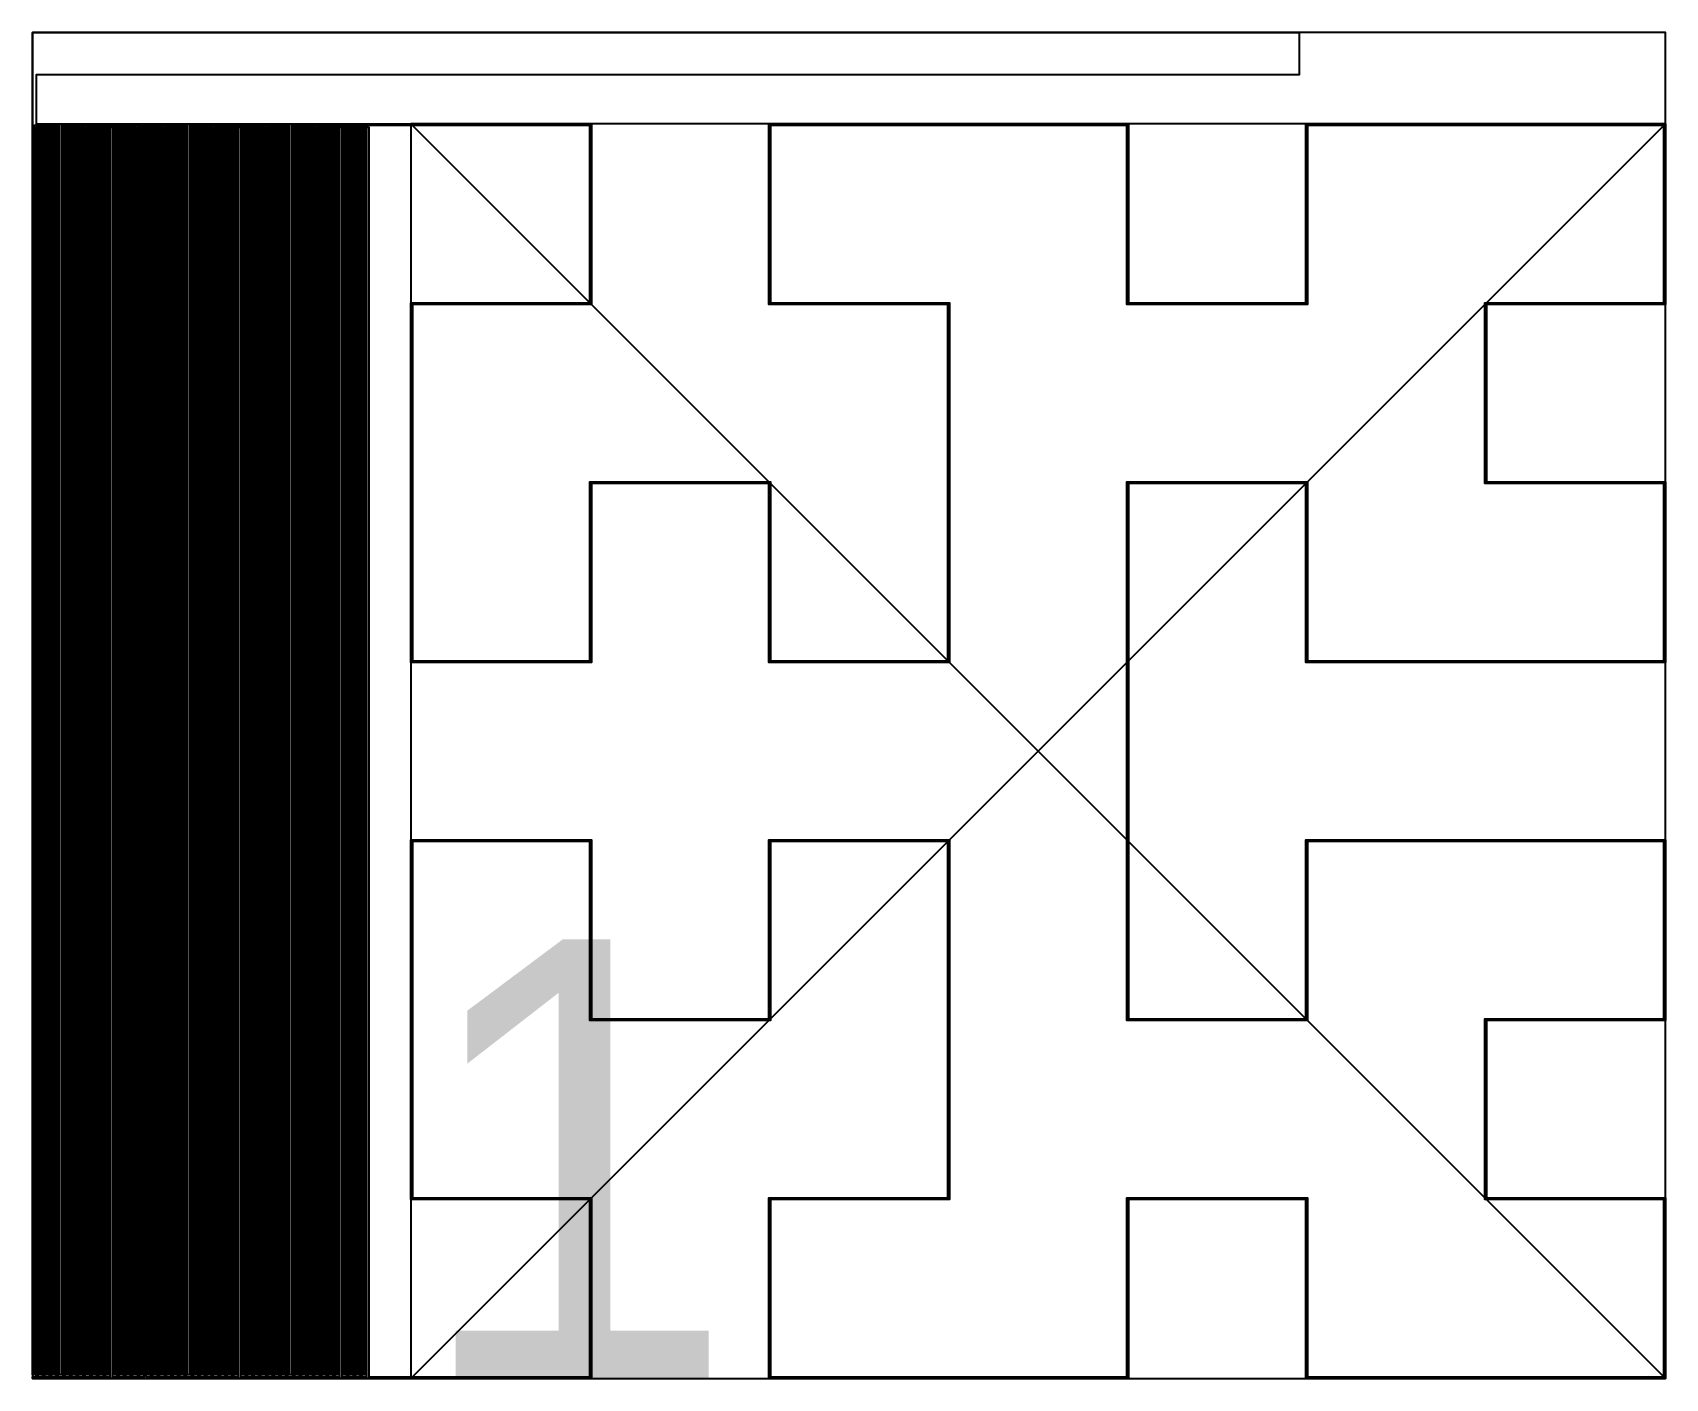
# Model space of a CAD drawing. Header units: metres. Extents: x -2382 to 1486, y -1486 to 1702.
import ezdxf

# ---------------------------------------------------------------- set-up
doc = ezdxf.new("R2010")
doc.units = ezdxf.units.M
for name, color, linetype in [('ABSORBER_AREA', 150, 'Continuous'), ('CENTER', 120, 'Continuous'), ('INDEX', 254, 'Continuous'), ('PIXEL', 255, 'Continuous'), ('PIXEL_AREA', 140, 'Continuous')]:
    doc.layers.add(name, color=color, linetype=linetype)

msp = doc.modelspace()

# ---------------------------------------------------------------- linework, layer by layer
at = {"layer": 'ABSORBER_AREA'}
msp.add_lwpolyline([(-1485.7, -1485.7), (1485.7, -1485.7), (1485.7, 1485.7), (-1485.7, 1485.7), (-1485.7, -1485.7)], close=True, dxfattribs=at)
at = {"layer": 'CENTER'}
for points in [[(-1485.7, -1485.7), (1485.7, 1485.7)], [(-1485.7, 1485.7), (1485.7, -1485.7)]]:
    msp.add_lwpolyline(points, close=True, dxfattribs=at)
at = {"layer": 'PIXEL'}
msp.add_lwpolyline([(-2113.7, -1481.7), (-2101.7, -1481.7), (-2101.7, 1477.7), (-2097.7, 1477.7), (-2097.7, -1481.7), (-2085.7, -1481.7), (-2085.7, 1477.7), (-2081.7, 1477.7), (-2081.7, -1481.7), (-2069.7, -1481.7), (-2069.7, 1477.7), (-2065.7, 1477.7), (-2065.7, -1481.7), (-2053.7, -1481.7), (-2053.7, 1477.7), (-2049.7, 1477.7), (-2049.7, -1481.7), (-2037.7, -1481.7), (-2037.7, 1477.7), (-2033.7, 1477.7), (-2033.7, -1481.7), (-2021.7, -1481.7), (-2021.7, 1477.7), (-2017.7, 1477.7), (-2017.7, -1481.7), (-2005.7, -1481.7), (-2005.7, 1477.7), (-2001.7, 1477.7), (-2001.7, -1481.7), (-1989.7, -1481.7), (-1989.7, 1477.7), (-1985.7, 1477.7), (-1985.7, -1481.7), (-1973.7, -1481.7), (-1973.7, 1477.7), (-1969.7, 1477.7), (-1969.7, -1481.7), (-1957.7, -1481.7), (-1957.7, 1477.7), (-1953.7, 1477.7), (-1953.7, -1481.7), (-1941.7, -1481.7), (-1941.7, 1477.7), (-1937.7, 1477.7), (-1937.7, -1481.7), (-1925.7, -1481.7), (-1925.7, 1477.7), (-1921.7, 1477.7), (-1921.7, -1481.7), (-1909.7, -1481.7), (-1909.7, 1477.7), (-1905.7, 1477.7), (-1905.7, -1481.7), (-1893.7, -1481.7), (-1893.7, 1477.7), (-1889.7, 1477.7), (-1889.7, -1481.7), (-1877.7, -1481.7), (-1877.7, 1477.7), (-1873.7, 1477.7), (-1873.7, -1481.7), (-1861.7, -1481.7), (-1861.7, 1477.7), (-1857.7, 1477.7), (-1857.7, -1481.7), (-1845.7, -1481.7), (-1845.7, 1477.7), (-1841.7, 1477.7), (-1841.7, -1481.7), (-1829.7, -1481.7), (-1829.7, 1477.7), (-1825.7, 1477.7), (-1825.7, -1481.7), (-1813.7, -1481.7), (-1813.7, 1477.7), (-1809.7, 1477.7), (-1809.7, -1481.7), (-1797.7, -1481.7), (-1797.7, 1477.7), (-1793.7, 1477.7), (-1793.7, -1481.7), (-1781.7, -1481.7), (-1781.7, 1477.7), (-1777.7, 1477.7), (-1777.7, -1481.7), (-1765.7, -1481.7), (-1765.7, 1477.7), (-1761.7, 1477.7), (-1761.7, -1481.7), (-1749.7, -1481.7), (-1749.7, 1477.7), (-1745.7, 1477.7), (-1745.7, -1481.7), (-1733.7, -1481.7), (-1733.7, 1477.7), (-1729.7, 1477.7), (-1729.7, -1481.7), (-1717.7, -1481.7), (-1717.7, 1477.7), (-1713.7, 1477.7), (-1713.7, -1481.7), (-1701.7, -1481.7), (-1701.7, 1477.7), (-1697.7, 1477.7), (-1697.7, -1481.7), (-1685.7, -1481.7), (-1685.7, 1477.7), (-1681.7, 1477.7), (-1681.7, -1481.7), (-1669.7, -1481.7), (-1669.7, 1477.7), (-1665.7, 1477.7), (-1665.7, -1481.7), (-1653.7, -1481.7), (-1653.7, 1477.7), (-1649.7, 1477.7), (-1649.7, -1481.7), (-1637.7, -1481.7), (-1637.7, 1477.7), (-1633.7, 1477.7), (-1633.7, -1481.7), (-1621.7, -1481.7), (-1621.7, 1477.7), (-1617.7, 1477.7), (-1617.7, -1481.7), (-1605.7, -1481.7), (-1605.7, 1477.7), (-1601.7, 1477.7), (-1601.7, -1481.7), (-1589.7, -1481.7), (-1589.7, 1477.7), (-1585.7, 1477.7), (-1585.7, -1481.7), (-1487.7, -1481.7), (-1485.7, -1481.7), (-1481.7, -1481.7), (-1061.8, -1481.7), (-1061.8, -1061.8), (-1481.7, -1061.8), (-1481.7, -1061.8), (-1485.7, -1061.8), (-1485.7, -1061.8), (-1485.7, -1061.8), (-1485.7, -1057.8), (-1485.7, -1057.8), (-1485.7, -637.9), (-1485.7, -633.9), (-1485.7, -214), (-1485.7, -214), (-1485.7, -210), (-1485.7, -210), (-1485.7, -210), (-1481.7, -210), (-1481.7, -210), (-1061.8, -210), (-1057.8, -210), (-1057.8, -214), (-1057.8, -633.9), (-637.9, -633.9), (-637.9, -214), (-637.9, -210), (-633.9, -210), (-214, -210), (-210, -210), (-210, -214), (-210, -633.9), (-210, -637.9), (-210, -1057.8), (-210, -1061.8), (-210, -1061.8), (-633.9, -1061.8), (-633.9, -1481.7), (-214, -1481.7), (-210, -1481.7), (210, -1481.7), (210, -1061.8), (210, -1057.8), (214, -1057.8), (633.9, -1057.8), (637.9, -1057.8), (637.9, -1057.8), (637.9, -1481.7), (1057.8, -1481.7), (1061.8, -1481.7), (1481.7, -1481.7), (1481.7, -1061.8), (1057.8, -1061.8), (1057.8, -1061.8), (1057.8, -1061.8), (1057.8, -637.9), (1057.8, -633.9), (1057.8, -633.9), (1061.8, -633.9), (1061.8, -633.9), (1481.7, -633.9), (1481.7, -214), (1061.8, -214), (1057.8, -214), (637.9, -214), (637.9, -633.9), (637.9, -637.9), (637.9, -637.9), (633.9, -637.9), (633.9, -637.9), (214, -637.9), (214, -637.9), (210, -637.9), (210, -214), (210, -210), (210, 210), (210, 214), (210, 633.9), (210, 637.9), (214, 637.9), (633.9, 637.9), (637.9, 637.9), (637.9, 637.9), (637.9, 214), (1057.8, 214), (1061.8, 214), (1481.7, 214), (1481.7, 633.9), (1061.8, 633.9), (1057.8, 633.9), (1057.8, 633.9), (1057.8, 1057.8), (1057.8, 1061.8), (1057.8, 1061.8), (1481.7, 1061.8), (1481.7, 1481.7), (1061.8, 1481.7), (1057.8, 1481.7), (637.9, 1481.7), (637.9, 1061.8), (637.9, 1057.8), (637.9, 1057.8), (214, 1057.8), (210, 1057.8), (210, 1057.8), (210, 1481.7), (-210, 1481.7), (-214, 1481.7), (-633.9, 1481.7), (-633.9, 1061.8), (-214, 1061.8), (-210, 1061.8), (-210, 1057.8), (-210, 637.9), (-210, 633.9), (-210, 214), (-210, 210), (-214, 210), (-633.9, 210), (-637.9, 210), (-637.9, 214), (-637.9, 633.9), (-1057.8, 633.9), (-1057.8, 214), (-1057.8, 210), (-1061.8, 210), (-1481.7, 210), (-1485.7, 210), (-1485.7, 210), (-1485.7, 214), (-1485.7, 214), (-1485.7, 633.9), (-1485.7, 637.9), (-1485.7, 1057.8), (-1485.7, 1057.8), (-1485.7, 1061.8), (-1061.8, 1061.8), (-1061.8, 1481.7), (-1481.7, 1481.7), (-1485.7, 1481.7), (-1485.7, 1481.7), (-1585.7, 1481.7), (-1593.7, 1481.7), (-1593.7, -1477.7), (-1597.7, -1477.7), (-1597.7, 1481.7), (-1609.7, 1481.7), (-1609.7, -1477.7), (-1613.7, -1477.7), (-1613.7, 1481.7), (-1625.7, 1481.7), (-1625.7, -1477.7), (-1629.7, -1477.7), (-1629.7, 1481.7), (-1641.7, 1481.7), (-1641.7, -1477.7), (-1645.7, -1477.7), (-1645.7, 1481.7), (-1657.7, 1481.7), (-1657.7, -1477.7), (-1661.7, -1477.7), (-1661.7, 1481.7), (-1673.7, 1481.7), (-1673.7, -1477.7), (-1677.7, -1477.7), (-1677.7, 1481.7), (-1689.7, 1481.7), (-1689.7, -1477.7), (-1693.7, -1477.7), (-1693.7, 1481.7), (-1705.7, 1481.7), (-1705.7, -1477.7), (-1709.7, -1477.7), (-1709.7, 1481.7), (-1721.7, 1481.7), (-1721.7, -1477.7), (-1725.7, -1477.7), (-1725.7, 1481.7), (-1737.7, 1481.7), (-1737.7, -1477.7), (-1741.7, -1477.7), (-1741.7, 1481.7), (-1753.7, 1481.7), (-1753.7, -1477.7), (-1757.7, -1477.7), (-1757.7, 1481.7), (-1769.7, 1481.7), (-1769.7, -1477.7), (-1773.7, -1477.7), (-1773.7, 1481.7), (-1785.7, 1481.7), (-1785.7, -1477.7), (-1789.7, -1477.7), (-1789.7, 1481.7), (-1801.7, 1481.7), (-1801.7, -1477.7), (-1805.7, -1477.7), (-1805.7, 1481.7), (-1817.7, 1481.7), (-1817.7, -1477.7), (-1821.7, -1477.7), (-1821.7, 1481.7), (-1833.7, 1481.7), (-1833.7, -1477.7), (-1837.7, -1477.7), (-1837.7, 1481.7), (-1849.7, 1481.7), (-1849.7, -1477.7), (-1853.7, -1477.7), (-1853.7, 1481.7), (-1865.7, 1481.7), (-1865.7, -1477.7), (-1869.7, -1477.7), (-1869.7, 1481.7), (-1881.7, 1481.7), (-1881.7, -1477.7), (-1885.7, -1477.7), (-1885.7, 1481.7), (-1897.7, 1481.7), (-1897.7, -1477.7), (-1901.7, -1477.7), (-1901.7, 1481.7), (-1913.7, 1481.7), (-1913.7, -1477.7), (-1917.7, -1477.7), (-1917.7, 1481.7), (-1929.7, 1481.7), (-1929.7, -1477.7), (-1933.7, -1477.7), (-1933.7, 1481.7), (-1945.7, 1481.7), (-1945.7, -1477.7), (-1949.7, -1477.7), (-1949.7, 1481.7), (-1961.7, 1481.7), (-1961.7, -1477.7), (-1965.7, -1477.7), (-1965.7, 1481.7), (-1977.7, 1481.7), (-1977.7, -1477.7), (-1981.7, -1477.7), (-1981.7, 1481.7), (-1993.7, 1481.7), (-1993.7, -1477.7), (-1997.7, -1477.7), (-1997.7, 1481.7), (-2009.7, 1481.7), (-2009.7, -1477.7), (-2013.7, -1477.7), (-2013.7, 1481.7), (-2025.7, 1481.7), (-2025.7, -1477.7), (-2029.7, -1477.7), (-2029.7, 1481.7), (-2041.7, 1481.7), (-2041.7, -1477.7), (-2045.7, -1477.7), (-2045.7, 1481.7), (-2057.7, 1481.7), (-2057.7, -1477.7), (-2061.7, -1477.7), (-2061.7, 1481.7), (-2073.7, 1481.7), (-2073.7, -1477.7), (-2077.7, -1477.7), (-2077.7, 1481.7), (-2089.7, 1481.7), (-2089.7, -1477.7), (-2093.7, -1477.7), (-2093.7, 1481.7), (-2105.7, 1481.7), (-2105.7, -1477.7), (-2109.7, -1477.7), (-2109.7, 1481.7), (-2121.7, 1481.7), (-2121.7, -1477.7), (-2125.7, -1477.7), (-2125.7, 1481.7), (-2137.7, 1481.7), (-2137.7, -1477.7), (-2141.7, -1477.7), (-2141.7, 1481.7), (-2153.7, 1481.7), (-2153.7, -1477.7), (-2157.7, -1477.7), (-2157.7, 1481.7), (-2169.7, 1481.7), (-2169.7, -1477.7), (-2173.7, -1477.7), (-2173.7, 1481.7), (-2185.7, 1481.7), (-2185.7, -1477.7), (-2189.7, -1477.7), (-2189.7, 1481.7), (-2201.7, 1481.7), (-2201.7, -1477.7), (-2205.7, -1477.7), (-2205.7, 1481.7), (-2217.7, 1481.7), (-2217.7, -1477.7), (-2221.7, -1477.7), (-2221.7, 1481.7), (-2233.7, 1481.7), (-2233.7, -1477.7), (-2237.7, -1477.7), (-2237.7, 1481.7), (-2249.7, 1481.7), (-2249.7, -1477.7), (-2253.7, -1477.7), (-2253.7, 1481.7), (-2265.7, 1481.7), (-2265.7, -1477.7), (-2269.7, -1477.7), (-2269.7, 1481.7), (-2281.7, 1481.7), (-2281.7, -1477.7), (-2285.7, -1477.7), (-2285.7, 1481.7), (-2297.7, 1481.7), (-2297.7, -1477.7), (-2301.7, -1477.7), (-2301.7, 1481.7), (-2313.7, 1481.7), (-2313.7, -1477.7), (-2317.7, -1477.7), (-2317.7, 1481.7), (-2329.7, 1481.7), (-2329.7, -1477.7), (-2333.7, -1477.7), (-2333.7, 1481.7), (-2345.7, 1481.7), (-2345.7, -1477.7), (-2349.7, -1477.7), (-2349.7, 1481.7), (-2361.7, 1481.7), (-2361.7, -1477.7), (-2365.7, -1477.7), (-2365.7, 1481.7), (-2377.7, 1481.7), (-2377.7, -1477.7), (-2381.7, -1477.7), (-2381.7, 1481.7), (-2381.7, 1485.7), (-2381.7, 1601.7), (-2381.7, 1701.7), (618.3, 1701.7), (618.3, 1601.7), (-2373.7, 1601.7), (-2373.7, 1485.7), (-1585.7, 1485.7), (-1487.7, 1485.7), (-1487.7, 1485.7), (-1485.7, 1485.7), (-1481.7, 1485.7), (-1057.8, 1485.7), (-1057.8, 1485.7), (-1057.8, 1481.7), (-1057.8, 1061.8), (-1057.8, 1057.8), (-1061.8, 1057.8), (-1481.7, 1057.8), (-1481.7, 637.9), (-1481.7, 633.9), (-1481.7, 214), (-1061.8, 214), (-1061.8, 633.9), (-1061.8, 637.9), (-1057.8, 637.9), (-637.9, 637.9), (-633.9, 637.9), (-633.9, 633.9), (-633.9, 214), (-214, 214), (-214, 633.9), (-214, 637.9), (-214, 1057.8), (-637.9, 1057.8), (-637.9, 1057.8), (-637.9, 1061.8), (-637.9, 1481.7), (-637.9, 1485.7), (-633.9, 1485.7), (-214, 1485.7), (-210, 1485.7), (214, 1485.7), (214, 1485.7), (214, 1481.7), (214, 1061.8), (633.9, 1061.8), (633.9, 1485.7), (633.9, 1485.7), (637.9, 1485.7), (1057.8, 1485.7), (1061.8, 1485.7), (1485.7, 1485.7), (1485.7, 1485.7), (1485.7, 1481.7), (1485.7, 1057.8), (1485.7, 1057.8), (1481.7, 1057.8), (1061.8, 1057.8), (1061.8, 637.9), (1481.7, 637.9), (1485.7, 637.9), (1485.7, 633.9), (1485.7, 210), (1485.7, 210), (1481.7, 210), (1061.8, 210), (1057.8, 210), (637.9, 210), (633.9, 210), (633.9, 214), (633.9, 633.9), (214, 633.9), (214, 214), (214, 210), (214, -210), (214, -214), (214, -633.9), (633.9, -633.9), (633.9, -210), (633.9, -210), (637.9, -210), (1057.8, -210), (1061.8, -210), (1481.7, -210), (1485.7, -210), (1485.7, -214), (1485.7, -637.9), (1481.7, -637.9), (1481.7, -637.9), (1061.8, -637.9), (1061.8, -1057.8), (1481.7, -1057.8), (1485.7, -1057.8), (1485.7, -1061.8), (1485.7, -1485.7), (1485.7, -1485.7), (1481.7, -1485.7), (1061.8, -1485.7), (1057.8, -1485.7), (637.9, -1485.7), (633.9, -1485.7), (633.9, -1481.7), (633.9, -1061.8), (214, -1061.8), (214, -1485.7), (214, -1485.7), (210, -1485.7), (-210, -1485.7), (-214, -1485.7), (-633.9, -1485.7), (-637.9, -1485.7), (-637.9, -1481.7), (-637.9, -1061.8), (-637.9, -1057.8), (-633.9, -1057.8), (-214, -1057.8), (-214, -637.9), (-214, -633.9), (-214, -214), (-633.9, -214), (-633.9, -633.9), (-633.9, -637.9), (-633.9, -637.9), (-637.9, -637.9), (-637.9, -637.9), (-1057.8, -637.9), (-1057.8, -637.9), (-1061.8, -637.9), (-1061.8, -637.9), (-1061.8, -633.9), (-1061.8, -214), (-1481.7, -214), (-1481.7, -633.9), (-1481.7, -637.9), (-1481.7, -1057.8), (-1061.8, -1057.8), (-1057.8, -1057.8), (-1057.8, -1061.8), (-1057.8, -1481.7), (-1057.8, -1485.7), (-1061.8, -1485.7), (-1481.7, -1485.7), (-1485.7, -1485.7), (-1487.7, -1485.7), (-1585.7, -1485.7), (-2381.7, -1485.7), (-2381.7, -1481.7), (-2373.7, -1481.7), (-2373.7, 1477.7), (-2369.7, 1477.7), (-2369.7, -1481.7), (-2357.7, -1481.7), (-2357.7, 1477.7), (-2353.7, 1477.7), (-2353.7, -1481.7), (-2341.7, -1481.7), (-2341.7, 1477.7), (-2337.7, 1477.7), (-2337.7, -1481.7), (-2325.7, -1481.7), (-2325.7, 1477.7), (-2321.7, 1477.7), (-2321.7, -1481.7), (-2309.7, -1481.7), (-2309.7, 1477.7), (-2305.7, 1477.7), (-2305.7, -1481.7), (-2293.7, -1481.7), (-2293.7, 1477.7), (-2289.7, 1477.7), (-2289.7, -1481.7), (-2277.7, -1481.7), (-2277.7, 1477.7), (-2273.7, 1477.7), (-2273.7, -1481.7), (-2261.7, -1481.7), (-2261.7, 1477.7), (-2257.7, 1477.7), (-2257.7, -1481.7), (-2245.7, -1481.7), (-2245.7, 1477.7), (-2241.7, 1477.7), (-2241.7, -1481.7), (-2229.7, -1481.7), (-2229.7, 1477.7), (-2225.7, 1477.7), (-2225.7, -1481.7), (-2213.7, -1481.7), (-2213.7, 1477.7), (-2209.7, 1477.7), (-2209.7, -1481.7), (-2197.7, -1481.7), (-2197.7, 1477.7), (-2193.7, 1477.7), (-2193.7, -1481.7), (-2181.7, -1481.7), (-2181.7, 1477.7), (-2177.7, 1477.7), (-2177.7, -1481.7), (-2165.7, -1481.7), (-2165.7, 1477.7), (-2161.7, 1477.7), (-2161.7, -1481.7), (-2149.7, -1481.7), (-2149.7, 1477.7), (-2145.7, 1477.7), (-2145.7, -1481.7), (-2133.7, -1481.7), (-2133.7, 1477.7), (-2129.7, 1477.7), (-2129.7, -1481.7), (-2117.7, -1481.7), (-2117.7, 1477.7), (-2113.7, 1477.7), (-2113.7, -1481.7)], close=True, dxfattribs=at)
at = {"layer": 'PIXEL_AREA'}
msp.add_lwpolyline([(-2381.7, -1485.7), (1485.7, -1485.7), (1485.7, 1701.7), (-2381.7, 1701.7), (-2381.7, -1485.7)], close=True, dxfattribs=at)

# ---------------------------------------------------------------- texts
at = {"layer": 'INDEX'}
msp.add_text('1', height=1040, dxfattribs=at).set_placement((-1485.7, -1485.7))

doc.saveas('drawing.dxf')
